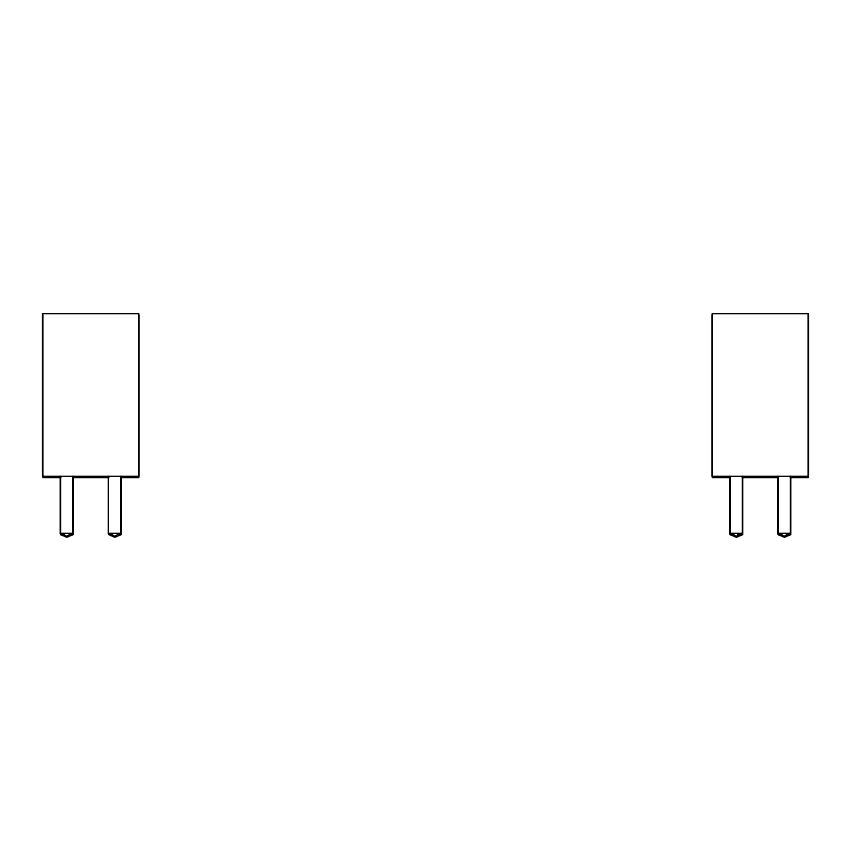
<?xml version="1.0" encoding="UTF-8"?>
<svg xmlns="http://www.w3.org/2000/svg" width="851" height="851" viewBox="0 0 851 851"><rect width="100%" height="100%" fill="white"/><g stroke="black" fill="none" stroke-linecap="round" stroke-linejoin="round"><path stroke-width="1.28" d="M72.846 476.326L72.846 533.322L66.58 536.119L60.304 533.322L60.304 476.326M73.08 477.571L73.08 534.566L66.825 537.364L60.538 534.566L60.538 477.571M120.895 476.326L120.895 533.322L114.63 536.119L108.354 533.322L108.354 476.326M121.129 477.571L121.129 534.566L114.874 537.364L108.588 534.566L112.353 534.566M742.412 476.326L742.412 533.322L736.147 536.119L729.871 533.322L729.871 476.326M742.646 477.571L742.646 534.566L736.381 537.364L730.105 534.566L730.105 477.571M790.462 476.326L790.462 533.322L784.197 536.119L777.92 533.322L777.92 476.326M790.696 477.571L790.696 534.566L784.431 537.364L778.154 534.566L778.154 477.571M60.964 477.571L42.784 477.571L42.784 314.881M72.654 477.571L109.013 477.571M120.704 477.571L138.883 477.571L138.883 314.881M730.53 477.571L712.351 477.571L712.351 314.881M742.221 477.571L778.58 477.571M790.271 477.571L808.45 477.571L808.45 314.881M60.304 533.322L72.846 533.322M108.354 533.322L120.895 533.322M729.871 533.322L742.412 533.322M777.92 533.322L790.462 533.322M60.538 534.566L64.304 534.566M69.325 534.566L73.08 534.566M117.374 534.566L121.129 534.566M730.105 534.566L733.87 534.566M737.626 534.566L742.646 534.566M778.154 534.566L781.92 534.566M786.93 534.566L790.696 534.566M138.649 313.636L42.55 313.636L42.55 476.326L138.649 476.326L138.649 313.636M808.216 313.636L712.117 313.636L712.117 476.326L808.216 476.326L808.216 313.636"/></g></svg>
